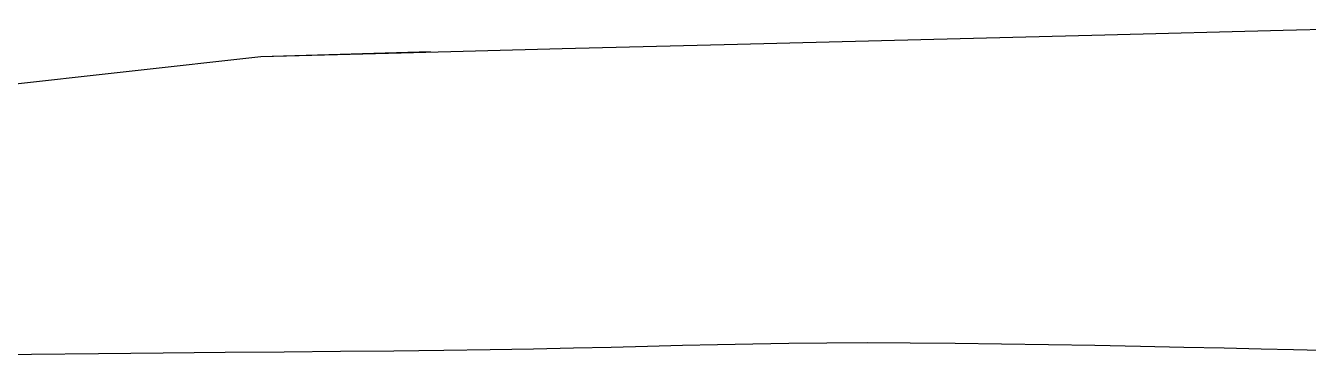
# Model space of a CAD drawing. Header units: millimetres. Extents: x 104198 to 1296755, y -81101 to 81453.
# Drawn here: x 591487.9 to 591580.8, y -26155.5 to -26131.6 of the extents above; entities that cross this region are included whole.
import ezdxf

# ---------------------------------------------------------------- set-up
doc = ezdxf.new("R2010")
doc.units = ezdxf.units.MM
doc.linetypes.add('HIDDEN2', pattern=[0.1875, 0.125, -0.0625])

# ---------------------------------------------------------------- blocks, each defined once
blk = doc.blocks.new('hgfhdrht')
at = {"color": 250, "linetype": 'HIDDEN2', "ltscale": 600}
for p, q in [((591478.272, -31143.043), (591504.977, -31140.071)), ((591478.272, -31143.043), (591504.977, -31140.071)), ((591478.272, -31143.043), (591504.977, -31140.071)), ((591478.272, -31143.043), (591504.977, -31140.071)), ((591478.272, -31143.043), (591504.977, -31140.071)), ((591478.272, -31143.043), (591504.977, -31140.071)), ((591478.272, -31143.043), (591504.977, -31140.071)), ((591478.272, -31143.043), (591504.977, -31140.071)), ((591478.272, -31143.043), (591504.977, -31140.071)), ((591478.272, -31143.043), (591504.977, -31140.071)), ((591478.272, -31143.043), (591504.977, -31140.071)), ((591478.272, -31143.043), (591504.977, -31140.071)), ((591504.977, -31140.071), (591517.264, -31139.719)), ((591504.977, -31140.071), (591517.264, -31139.719)), ((591504.977, -31140.071), (591517.264, -31139.719)), ((591504.977, -31140.071), (591517.264, -31139.719)), ((591504.977, -31140.071), (591517.264, -31139.719)), ((591504.977, -31140.071), (591517.264, -31139.719)), ((591504.977, -31140.071), (591517.264, -31139.719)), ((591504.977, -31140.071), (591517.264, -31139.719)), ((591504.977, -31140.071), (591517.264, -31139.719)), ((591504.977, -31140.071), (591517.264, -31139.719)), ((591504.977, -31140.071), (591517.264, -31139.719)), ((591504.977, -31140.071), (591517.264, -31139.719)), ((591532.96, -31161.033), (591535.508, -31160.968)), ((591532.96, -31161.033), (591535.508, -31160.968)), ((591532.96, -31161.033), (591535.508, -31160.968)), ((591532.96, -31161.033), (591535.508, -31160.968)), ((591532.96, -31161.033), (591535.508, -31160.968)), ((591532.96, -31161.033), (591535.508, -31160.968)), ((591532.96, -31161.033), (591535.508, -31160.968)), ((591532.96, -31161.033), (591535.508, -31160.968)), ((591532.96, -31161.033), (591535.508, -31160.968)), ((591532.96, -31161.033), (591535.508, -31160.968)), ((591532.96, -31161.033), (591535.508, -31160.968)), ((591532.96, -31161.033), (591535.508, -31160.968)), ((591535.508, -31160.968), (591538.034, -31160.908)), ((591535.508, -31160.968), (591538.034, -31160.908)), ((591535.508, -31160.968), (591538.034, -31160.908)), ((591535.508, -31160.968), (591538.034, -31160.908)), ((591535.508, -31160.968), (591538.034, -31160.908)), ((591535.508, -31160.968), (591538.034, -31160.908)), ((591535.508, -31160.968), (591538.034, -31160.908)), ((591535.508, -31160.968), (591538.034, -31160.908)), ((591535.508, -31160.968), (591538.034, -31160.908)), ((591535.508, -31160.968), (591538.034, -31160.908)), ((591535.508, -31160.968), (591538.034, -31160.908)), ((591535.508, -31160.968), (591538.034, -31160.908)), ((591538.034, -31160.908), (591540.585, -31160.856)), ((591538.034, -31160.908), (591540.585, -31160.856)), ((591538.034, -31160.908), (591540.585, -31160.856)), ((591538.034, -31160.908), (591540.585, -31160.856)), ((591538.034, -31160.908), (591540.585, -31160.856)), ((591538.034, -31160.908), (591540.585, -31160.856)), ((591538.034, -31160.908), (591540.585, -31160.856)), ((591538.034, -31160.908), (591540.585, -31160.856)), ((591538.034, -31160.908), (591540.585, -31160.856)), ((591538.034, -31160.908), (591540.585, -31160.856)), ((591538.034, -31160.908), (591540.585, -31160.856)), ((591538.034, -31160.908), (591540.585, -31160.856)), ((591540.585, -31160.856), (591543.209, -31160.815)), ((591540.585, -31160.856), (591543.209, -31160.815)), ((591540.585, -31160.856), (591543.209, -31160.815)), ((591540.585, -31160.856), (591543.209, -31160.815)), ((591540.585, -31160.856), (591543.209, -31160.815)), ((591540.585, -31160.856), (591543.209, -31160.815)), ((591540.585, -31160.856), (591543.209, -31160.815)), ((591540.585, -31160.856), (591543.209, -31160.815)), ((591540.585, -31160.856), (591543.209, -31160.815)), ((591540.585, -31160.856), (591543.209, -31160.815)), ((591540.585, -31160.856), (591543.209, -31160.815)), ((591540.585, -31160.856), (591543.209, -31160.815)), ((591543.209, -31160.815), (591545.953, -31160.788)), ((591543.209, -31160.815), (591545.953, -31160.788)), ((591543.209, -31160.815), (591545.953, -31160.788)), ((591543.209, -31160.815), (591545.953, -31160.788)), ((591543.209, -31160.815), (591545.953, -31160.788)), ((591543.209, -31160.815), (591545.953, -31160.788)), ((591543.209, -31160.815), (591545.953, -31160.788)), ((591543.209, -31160.815), (591545.953, -31160.788)), ((591543.209, -31160.815), (591545.953, -31160.788)), ((591543.209, -31160.815), (591545.953, -31160.788)), ((591543.209, -31160.815), (591545.953, -31160.788)), ((591543.209, -31160.815), (591545.953, -31160.788)), ((591545.953, -31160.788), (591548.865, -31160.779)), ((591545.953, -31160.788), (591548.865, -31160.779)), ((591545.953, -31160.788), (591548.865, -31160.779)), ((591545.953, -31160.788), (591548.865, -31160.779)), ((591545.953, -31160.788), (591548.865, -31160.779)), ((591545.953, -31160.788), (591548.865, -31160.779)), ((591545.953, -31160.788), (591548.865, -31160.779)), ((591545.953, -31160.788), (591548.865, -31160.779)), ((591545.953, -31160.788), (591548.865, -31160.779)), ((591545.953, -31160.788), (591548.865, -31160.779)), ((591545.953, -31160.788), (591548.865, -31160.779)), ((591545.953, -31160.788), (591548.865, -31160.779)), ((591548.865, -31160.779), (591551.976, -31160.788)), ((591548.865, -31160.779), (591551.976, -31160.788)), ((591548.865, -31160.779), (591551.976, -31160.788)), ((591548.865, -31160.779), (591551.976, -31160.788)), ((591548.865, -31160.779), (591551.976, -31160.788)), ((591548.865, -31160.779), (591551.976, -31160.788)), ((591548.865, -31160.779), (591551.976, -31160.788)), ((591548.865, -31160.779), (591551.976, -31160.788)), ((591548.865, -31160.779), (591551.976, -31160.788)), ((591548.865, -31160.779), (591551.976, -31160.788)), ((591548.865, -31160.779), (591551.976, -31160.788)), ((591548.865, -31160.779), (591551.976, -31160.788)), ((591551.976, -31160.788), (591555.242, -31160.815)), ((591551.976, -31160.788), (591555.242, -31160.815)), ((591551.976, -31160.788), (591555.242, -31160.815)), ((591551.976, -31160.788), (591555.242, -31160.815)), ((591551.976, -31160.788), (591555.242, -31160.815)), ((591551.976, -31160.788), (591555.242, -31160.815)), ((591551.976, -31160.788), (591555.242, -31160.815)), ((591551.976, -31160.788), (591555.242, -31160.815)), ((591551.976, -31160.788), (591555.242, -31160.815)), ((591551.976, -31160.788), (591555.242, -31160.815)), ((591551.976, -31160.788), (591555.242, -31160.815)), ((591551.976, -31160.788), (591555.242, -31160.815)), ((591555.242, -31160.815), (591558.604, -31160.856)), ((591555.242, -31160.815), (591558.604, -31160.856)), ((591555.242, -31160.815), (591558.604, -31160.856)), ((591555.242, -31160.815), (591558.604, -31160.856)), ((591555.242, -31160.815), (591558.604, -31160.856)), ((591555.242, -31160.815), (591558.604, -31160.856)), ((591555.242, -31160.815), (591558.604, -31160.856)), ((591555.242, -31160.815), (591558.604, -31160.856)), ((591555.242, -31160.815), (591558.604, -31160.856)), ((591555.242, -31160.815), (591558.604, -31160.856)), ((591555.242, -31160.815), (591558.604, -31160.856)), ((591555.242, -31160.815), (591558.604, -31160.856)), ((591558.604, -31160.856), (591562.001, -31160.908)), ((591558.604, -31160.856), (591562.001, -31160.908)), ((591558.604, -31160.856), (591562.001, -31160.908)), ((591558.604, -31160.856), (591562.001, -31160.908)), ((591558.604, -31160.856), (591562.001, -31160.908)), ((591558.604, -31160.856), (591562.001, -31160.908)), ((591558.604, -31160.856), (591562.001, -31160.908)), ((591558.604, -31160.856), (591562.001, -31160.908)), ((591558.604, -31160.856), (591562.001, -31160.908)), ((591558.604, -31160.856), (591562.001, -31160.908)), ((591558.604, -31160.856), (591562.001, -31160.908)), ((591558.604, -31160.856), (591562.001, -31160.908)), ((591562.001, -31160.908), (591565.372, -31160.968)), ((591562.001, -31160.908), (591565.372, -31160.968)), ((591562.001, -31160.908), (591565.372, -31160.968)), ((591562.001, -31160.908), (591565.372, -31160.968)), ((591562.001, -31160.908), (591565.372, -31160.968)), ((591562.001, -31160.908), (591565.372, -31160.968)), ((591562.001, -31160.908), (591565.372, -31160.968)), ((591562.001, -31160.908), (591565.372, -31160.968)), ((591562.001, -31160.908), (591565.372, -31160.968)), ((591562.001, -31160.908), (591565.372, -31160.968)), ((591562.001, -31160.908), (591565.372, -31160.968)), ((591562.001, -31160.908), (591565.372, -31160.968)), ((591565.372, -31160.968), (591568.659, -31161.033)), ((591565.372, -31160.968), (591568.659, -31161.033)), ((591565.372, -31160.968), (591568.659, -31161.033)), ((591565.372, -31160.968), (591568.659, -31161.033)), ((591565.372, -31160.968), (591568.659, -31161.033)), ((591565.372, -31160.968), (591568.659, -31161.033)), ((591565.372, -31160.968), (591568.659, -31161.033)), ((591565.372, -31160.968), (591568.659, -31161.033)), ((591565.372, -31160.968), (591568.659, -31161.033)), ((591565.372, -31160.968), (591568.659, -31161.033)), ((591565.372, -31160.968), (591568.659, -31161.033)), ((591565.372, -31160.968), (591568.659, -31161.033)), ((591483.355, -31161.697), (591488.365, -31161.623)), ((591483.355, -31161.697), (591488.365, -31161.623)), ((591483.355, -31161.697), (591488.365, -31161.623)), ((591483.355, -31161.697), (591488.365, -31161.623)), ((591483.355, -31161.697), (591488.365, -31161.623)), ((591483.355, -31161.697), (591488.365, -31161.623)), ((591483.355, -31161.697), (591488.365, -31161.623)), ((591483.355, -31161.697), (591488.365, -31161.623)), ((591483.355, -31161.697), (591488.365, -31161.623)), ((591483.355, -31161.697), (591488.365, -31161.623)), ((591483.355, -31161.697), (591488.365, -31161.623)), ((591483.355, -31161.697), (591488.365, -31161.623)), ((591488.365, -31161.623), (591493.213, -31161.563)), ((591488.365, -31161.623), (591493.213, -31161.563)), ((591488.365, -31161.623), (591493.213, -31161.563)), ((591488.365, -31161.623), (591493.213, -31161.563)), ((591488.365, -31161.623), (591493.213, -31161.563)), ((591488.365, -31161.623), (591493.213, -31161.563)), ((591488.365, -31161.623), (591493.213, -31161.563)), ((591488.365, -31161.623), (591493.213, -31161.563)), ((591488.365, -31161.623), (591493.213, -31161.563)), ((591488.365, -31161.623), (591493.213, -31161.563)), ((591488.365, -31161.623), (591493.213, -31161.563)), ((591488.365, -31161.623), (591493.213, -31161.563)), ((591493.213, -31161.563), (591497.888, -31161.514)), ((591493.213, -31161.563), (591497.888, -31161.514)), ((591493.213, -31161.563), (591497.888, -31161.514)), ((591493.213, -31161.563), (591497.888, -31161.514)), ((591493.213, -31161.563), (591497.888, -31161.514)), ((591493.213, -31161.563), (591497.888, -31161.514)), ((591493.213, -31161.563), (591497.888, -31161.514)), ((591493.213, -31161.563), (591497.888, -31161.514)), ((591493.213, -31161.563), (591497.888, -31161.514)), ((591493.213, -31161.563), (591497.888, -31161.514)), ((591493.213, -31161.563), (591497.888, -31161.514)), ((591493.213, -31161.563), (591497.888, -31161.514)), ((591497.888, -31161.514), (591502.376, -31161.473)), ((591497.888, -31161.514), (591502.376, -31161.473)), ((591497.888, -31161.514), (591502.376, -31161.473)), ((591497.888, -31161.514), (591502.376, -31161.473)), ((591497.888, -31161.514), (591502.376, -31161.473)), ((591497.888, -31161.514), (591502.376, -31161.473)), ((591497.888, -31161.514), (591502.376, -31161.473)), ((591497.888, -31161.514), (591502.376, -31161.473)), ((591497.888, -31161.514), (591502.376, -31161.473)), ((591497.888, -31161.514), (591502.376, -31161.473)), ((591497.888, -31161.514), (591502.376, -31161.473)), ((591497.888, -31161.514), (591502.376, -31161.473)), ((591502.376, -31161.473), (591506.665, -31161.437)), ((591502.376, -31161.473), (591506.665, -31161.437)), ((591502.376, -31161.473), (591506.665, -31161.437)), ((591502.376, -31161.473), (591506.665, -31161.437)), ((591502.376, -31161.473), (591506.665, -31161.437)), ((591502.376, -31161.473), (591506.665, -31161.437)), ((591502.376, -31161.473), (591506.665, -31161.437)), ((591502.376, -31161.473), (591506.665, -31161.437)), ((591502.376, -31161.473), (591506.665, -31161.437)), ((591502.376, -31161.473), (591506.665, -31161.437)), ((591502.376, -31161.473), (591506.665, -31161.437)), ((591502.376, -31161.473), (591506.665, -31161.437)), ((591506.665, -31161.437), (591510.743, -31161.403)), ((591506.665, -31161.437), (591510.743, -31161.403)), ((591506.665, -31161.437), (591510.743, -31161.403)), ((591506.665, -31161.437), (591510.743, -31161.403)), ((591506.665, -31161.437), (591510.743, -31161.403)), ((591506.665, -31161.437), (591510.743, -31161.403)), ((591506.665, -31161.437), (591510.743, -31161.403)), ((591506.665, -31161.437), (591510.743, -31161.403)), ((591506.665, -31161.437), (591510.743, -31161.403)), ((591506.665, -31161.437), (591510.743, -31161.403)), ((591506.665, -31161.437), (591510.743, -31161.403)), ((591506.665, -31161.437), (591510.743, -31161.403)), ((591510.743, -31161.403), (591514.597, -31161.368)), ((591510.743, -31161.403), (591514.597, -31161.368)), ((591510.743, -31161.403), (591514.597, -31161.368)), ((591510.743, -31161.403), (591514.597, -31161.368)), ((591510.743, -31161.403), (591514.597, -31161.368)), ((591510.743, -31161.403), (591514.597, -31161.368)), ((591510.743, -31161.403), (591514.597, -31161.368)), ((591510.743, -31161.403), (591514.597, -31161.368)), ((591510.743, -31161.403), (591514.597, -31161.368)), ((591510.743, -31161.403), (591514.597, -31161.368)), ((591510.743, -31161.403), (591514.597, -31161.368)), ((591510.743, -31161.403), (591514.597, -31161.368)), ((591514.597, -31161.368), (591518.214, -31161.33)), ((591514.597, -31161.368), (591518.214, -31161.33)), ((591514.597, -31161.368), (591518.214, -31161.33)), ((591514.597, -31161.368), (591518.214, -31161.33)), ((591514.597, -31161.368), (591518.214, -31161.33)), ((591514.597, -31161.368), (591518.214, -31161.33)), ((591514.597, -31161.368), (591518.214, -31161.33)), ((591514.597, -31161.368), (591518.214, -31161.33)), ((591514.597, -31161.368), (591518.214, -31161.33)), ((591514.597, -31161.368), (591518.214, -31161.33)), ((591514.597, -31161.368), (591518.214, -31161.33)), ((591514.597, -31161.368), (591518.214, -31161.33)), ((591518.214, -31161.33), (591521.583, -31161.284)), ((591518.214, -31161.33), (591521.583, -31161.284)), ((591518.214, -31161.33), (591521.583, -31161.284)), ((591518.214, -31161.33), (591521.583, -31161.284)), ((591518.214, -31161.33), (591521.583, -31161.284)), ((591518.214, -31161.33), (591521.583, -31161.284)), ((591518.214, -31161.33), (591521.583, -31161.284)), ((591518.214, -31161.33), (591521.583, -31161.284)), ((591518.214, -31161.33), (591521.583, -31161.284)), ((591518.214, -31161.33), (591521.583, -31161.284)), ((591518.214, -31161.33), (591521.583, -31161.284)), ((591518.214, -31161.33), (591521.583, -31161.284)), ((591521.583, -31161.284), (591524.7, -31161.229)), ((591521.583, -31161.284), (591524.7, -31161.229)), ((591521.583, -31161.284), (591524.7, -31161.229)), ((591521.583, -31161.284), (591524.7, -31161.229)), ((591521.583, -31161.284), (591524.7, -31161.229)), ((591521.583, -31161.284), (591524.7, -31161.229)), ((591521.583, -31161.284), (591524.7, -31161.229)), ((591521.583, -31161.284), (591524.7, -31161.229)), ((591521.583, -31161.284), (591524.7, -31161.229)), ((591521.583, -31161.284), (591524.7, -31161.229)), ((591521.583, -31161.284), (591524.7, -31161.229)), ((591521.583, -31161.284), (591524.7, -31161.229)), ((591524.7, -31161.229), (591527.603, -31161.166)), ((591524.7, -31161.229), (591527.603, -31161.166)), ((591524.7, -31161.229), (591527.603, -31161.166)), ((591524.7, -31161.229), (591527.603, -31161.166)), ((591524.7, -31161.229), (591527.603, -31161.166)), ((591524.7, -31161.229), (591527.603, -31161.166)), ((591524.7, -31161.229), (591527.603, -31161.166)), ((591524.7, -31161.229), (591527.603, -31161.166)), ((591524.7, -31161.229), (591527.603, -31161.166)), ((591524.7, -31161.229), (591527.603, -31161.166)), ((591524.7, -31161.229), (591527.603, -31161.166)), ((591524.7, -31161.229), (591527.603, -31161.166)), ((591527.603, -31161.166), (591530.341, -31161.1)), ((591527.603, -31161.166), (591530.341, -31161.1)), ((591527.603, -31161.166), (591530.341, -31161.1)), ((591527.603, -31161.166), (591530.341, -31161.1)), ((591527.603, -31161.166), (591530.341, -31161.1)), ((591527.603, -31161.166), (591530.341, -31161.1)), ((591527.603, -31161.166), (591530.341, -31161.1)), ((591527.603, -31161.166), (591530.341, -31161.1)), ((591527.603, -31161.166), (591530.341, -31161.1)), ((591527.603, -31161.166), (591530.341, -31161.1)), ((591527.603, -31161.166), (591530.341, -31161.1)), ((591527.603, -31161.166), (591530.341, -31161.1)), ((591530.341, -31161.1), (591532.96, -31161.033)), ((591530.341, -31161.1), (591532.96, -31161.033)), ((591530.341, -31161.1), (591532.96, -31161.033)), ((591530.341, -31161.1), (591532.96, -31161.033)), ((591530.341, -31161.1), (591532.96, -31161.033)), ((591530.341, -31161.1), (591532.96, -31161.033)), ((591530.341, -31161.1), (591532.96, -31161.033)), ((591530.341, -31161.1), (591532.96, -31161.033)), ((591530.341, -31161.1), (591532.96, -31161.033)), ((591530.341, -31161.1), (591532.96, -31161.033)), ((591530.341, -31161.1), (591532.96, -31161.033)), ((591530.341, -31161.1), (591532.96, -31161.033)), ((591568.659, -31161.033), (591571.8, -31161.1)), ((591568.659, -31161.033), (591571.8, -31161.1)), ((591568.659, -31161.033), (591571.8, -31161.1)), ((591568.659, -31161.033), (591571.8, -31161.1)), ((591568.659, -31161.033), (591571.8, -31161.1)), ((591568.659, -31161.033), (591571.8, -31161.1)), ((591568.659, -31161.033), (591571.8, -31161.1)), ((591568.659, -31161.033), (591571.8, -31161.1)), ((591568.659, -31161.033), (591571.8, -31161.1)), ((591568.659, -31161.033), (591571.8, -31161.1)), ((591568.659, -31161.033), (591571.8, -31161.1)), ((591568.659, -31161.033), (591571.8, -31161.1)), ((591571.8, -31161.1), (591574.735, -31161.166)), ((591571.8, -31161.1), (591574.735, -31161.166)), ((591571.8, -31161.1), (591574.735, -31161.166)), ((591571.8, -31161.1), (591574.735, -31161.166)), ((591571.8, -31161.1), (591574.735, -31161.166)), ((591571.8, -31161.1), (591574.735, -31161.166)), ((591571.8, -31161.1), (591574.735, -31161.166)), ((591571.8, -31161.1), (591574.735, -31161.166)), ((591571.8, -31161.1), (591574.735, -31161.166)), ((591571.8, -31161.1), (591574.735, -31161.166)), ((591571.8, -31161.1), (591574.735, -31161.166)), ((591571.8, -31161.1), (591574.735, -31161.166)), ((591574.735, -31161.166), (591577.405, -31161.229)), ((591574.735, -31161.166), (591577.405, -31161.229)), ((591574.735, -31161.166), (591577.405, -31161.229)), ((591574.735, -31161.166), (591577.405, -31161.229)), ((591574.735, -31161.166), (591577.405, -31161.229)), ((591574.735, -31161.166), (591577.405, -31161.229)), ((591574.735, -31161.166), (591577.405, -31161.229)), ((591574.735, -31161.166), (591577.405, -31161.229)), ((591574.735, -31161.166), (591577.405, -31161.229)), ((591574.735, -31161.166), (591577.405, -31161.229)), ((591574.735, -31161.166), (591577.405, -31161.229)), ((591574.735, -31161.166), (591577.405, -31161.229)), ((591577.405, -31161.229), (591579.748, -31161.284)), ((591577.405, -31161.229), (591579.748, -31161.284)), ((591577.405, -31161.229), (591579.748, -31161.284)), ((591577.405, -31161.229), (591579.748, -31161.284)), ((591577.405, -31161.229), (591579.748, -31161.284)), ((591577.405, -31161.229), (591579.748, -31161.284)), ((591577.405, -31161.229), (591579.748, -31161.284)), ((591577.405, -31161.229), (591579.748, -31161.284)), ((591577.405, -31161.229), (591579.748, -31161.284)), ((591577.405, -31161.229), (591579.748, -31161.284)), ((591577.405, -31161.229), (591579.748, -31161.284)), ((591577.405, -31161.229), (591579.748, -31161.284)), ((591579.748, -31161.284), (591581.728, -31161.328)), ((591579.748, -31161.284), (591581.728, -31161.328)), ((591579.748, -31161.284), (591581.728, -31161.328)), ((591579.748, -31161.284), (591581.728, -31161.328)), ((591579.748, -31161.284), (591581.728, -31161.328)), ((591579.748, -31161.284), (591581.728, -31161.328)), ((591579.748, -31161.284), (591581.728, -31161.328)), ((591579.748, -31161.284), (591581.728, -31161.328)), ((591579.748, -31161.284), (591581.728, -31161.328)), ((591579.748, -31161.284), (591581.728, -31161.328)), ((591579.748, -31161.284), (591581.728, -31161.328)), ((591579.748, -31161.284), (591581.728, -31161.328))]:
    blk.add_line(p, q, dxfattribs=at)
blk.add_lwpolyline([(591504.977, -31140.071), (591515.118, -31139.793), (591526.785, -31139.493), (591539.493, -31139.175), (591552.756, -31138.845), (591566.089, -31138.508), (591579.004, -31138.171), (591591.018, -31137.838)], dxfattribs=at)
blk.add_lwpolyline([(591504.977, -31140.071), (591515.118, -31139.793), (591526.785, -31139.493), (591539.493, -31139.175), (591552.756, -31138.845), (591566.089, -31138.508), (591579.004, -31138.171), (591591.018, -31137.838)], dxfattribs=at)
blk.add_lwpolyline([(591504.977, -31140.071), (591515.118, -31139.793), (591526.785, -31139.493), (591539.493, -31139.175), (591552.756, -31138.845), (591566.089, -31138.508), (591579.004, -31138.171), (591591.018, -31137.838)], dxfattribs=at)
blk.add_lwpolyline([(591504.977, -31140.071), (591515.118, -31139.793), (591526.785, -31139.493), (591539.493, -31139.175), (591552.756, -31138.845), (591566.089, -31138.508), (591579.004, -31138.171), (591591.018, -31137.838)], dxfattribs=at)
blk.add_lwpolyline([(591504.977, -31140.071), (591515.118, -31139.793), (591526.785, -31139.493), (591539.493, -31139.175), (591552.756, -31138.845), (591566.089, -31138.508), (591579.004, -31138.171), (591591.018, -31137.838)], dxfattribs=at)
blk.add_lwpolyline([(591504.977, -31140.071), (591515.118, -31139.793), (591526.785, -31139.493), (591539.493, -31139.175), (591552.756, -31138.845), (591566.089, -31138.508), (591579.004, -31138.171), (591591.018, -31137.838)], dxfattribs=at)
blk.add_lwpolyline([(591504.977, -31140.071), (591515.118, -31139.793), (591526.785, -31139.493), (591539.493, -31139.175), (591552.756, -31138.845), (591566.089, -31138.508), (591579.004, -31138.171), (591591.018, -31137.838)], dxfattribs=at)
blk.add_lwpolyline([(591504.977, -31140.071), (591515.118, -31139.793), (591526.785, -31139.493), (591539.493, -31139.175), (591552.756, -31138.845), (591566.089, -31138.508), (591579.004, -31138.171), (591591.018, -31137.838)], dxfattribs=at)
blk.add_lwpolyline([(591504.977, -31140.071), (591515.118, -31139.793), (591526.785, -31139.493), (591539.493, -31139.175), (591552.756, -31138.845), (591566.089, -31138.508), (591579.004, -31138.171), (591591.018, -31137.838)], dxfattribs=at)
blk.add_lwpolyline([(591504.977, -31140.071), (591515.118, -31139.793), (591526.785, -31139.493), (591539.493, -31139.175), (591552.756, -31138.845), (591566.089, -31138.508), (591579.004, -31138.171), (591591.018, -31137.838)], dxfattribs=at)
blk.add_lwpolyline([(591504.977, -31140.071), (591515.118, -31139.793), (591526.785, -31139.493), (591539.493, -31139.175), (591552.756, -31138.845), (591566.089, -31138.508), (591579.004, -31138.171), (591591.018, -31137.838)], dxfattribs=at)
blk.add_lwpolyline([(591504.977, -31140.071), (591515.118, -31139.793), (591526.785, -31139.493), (591539.493, -31139.175), (591552.756, -31138.845), (591566.089, -31138.508), (591579.004, -31138.171), (591591.018, -31137.838)], dxfattribs=at)

msp = doc.modelspace()

# ---------------------------------------------------------------- block references
at = {"color": 2}
msp.add_blockref('hgfhdrht', (0, 5006.229), dxfattribs=at)

doc.saveas('drawing.dxf')
